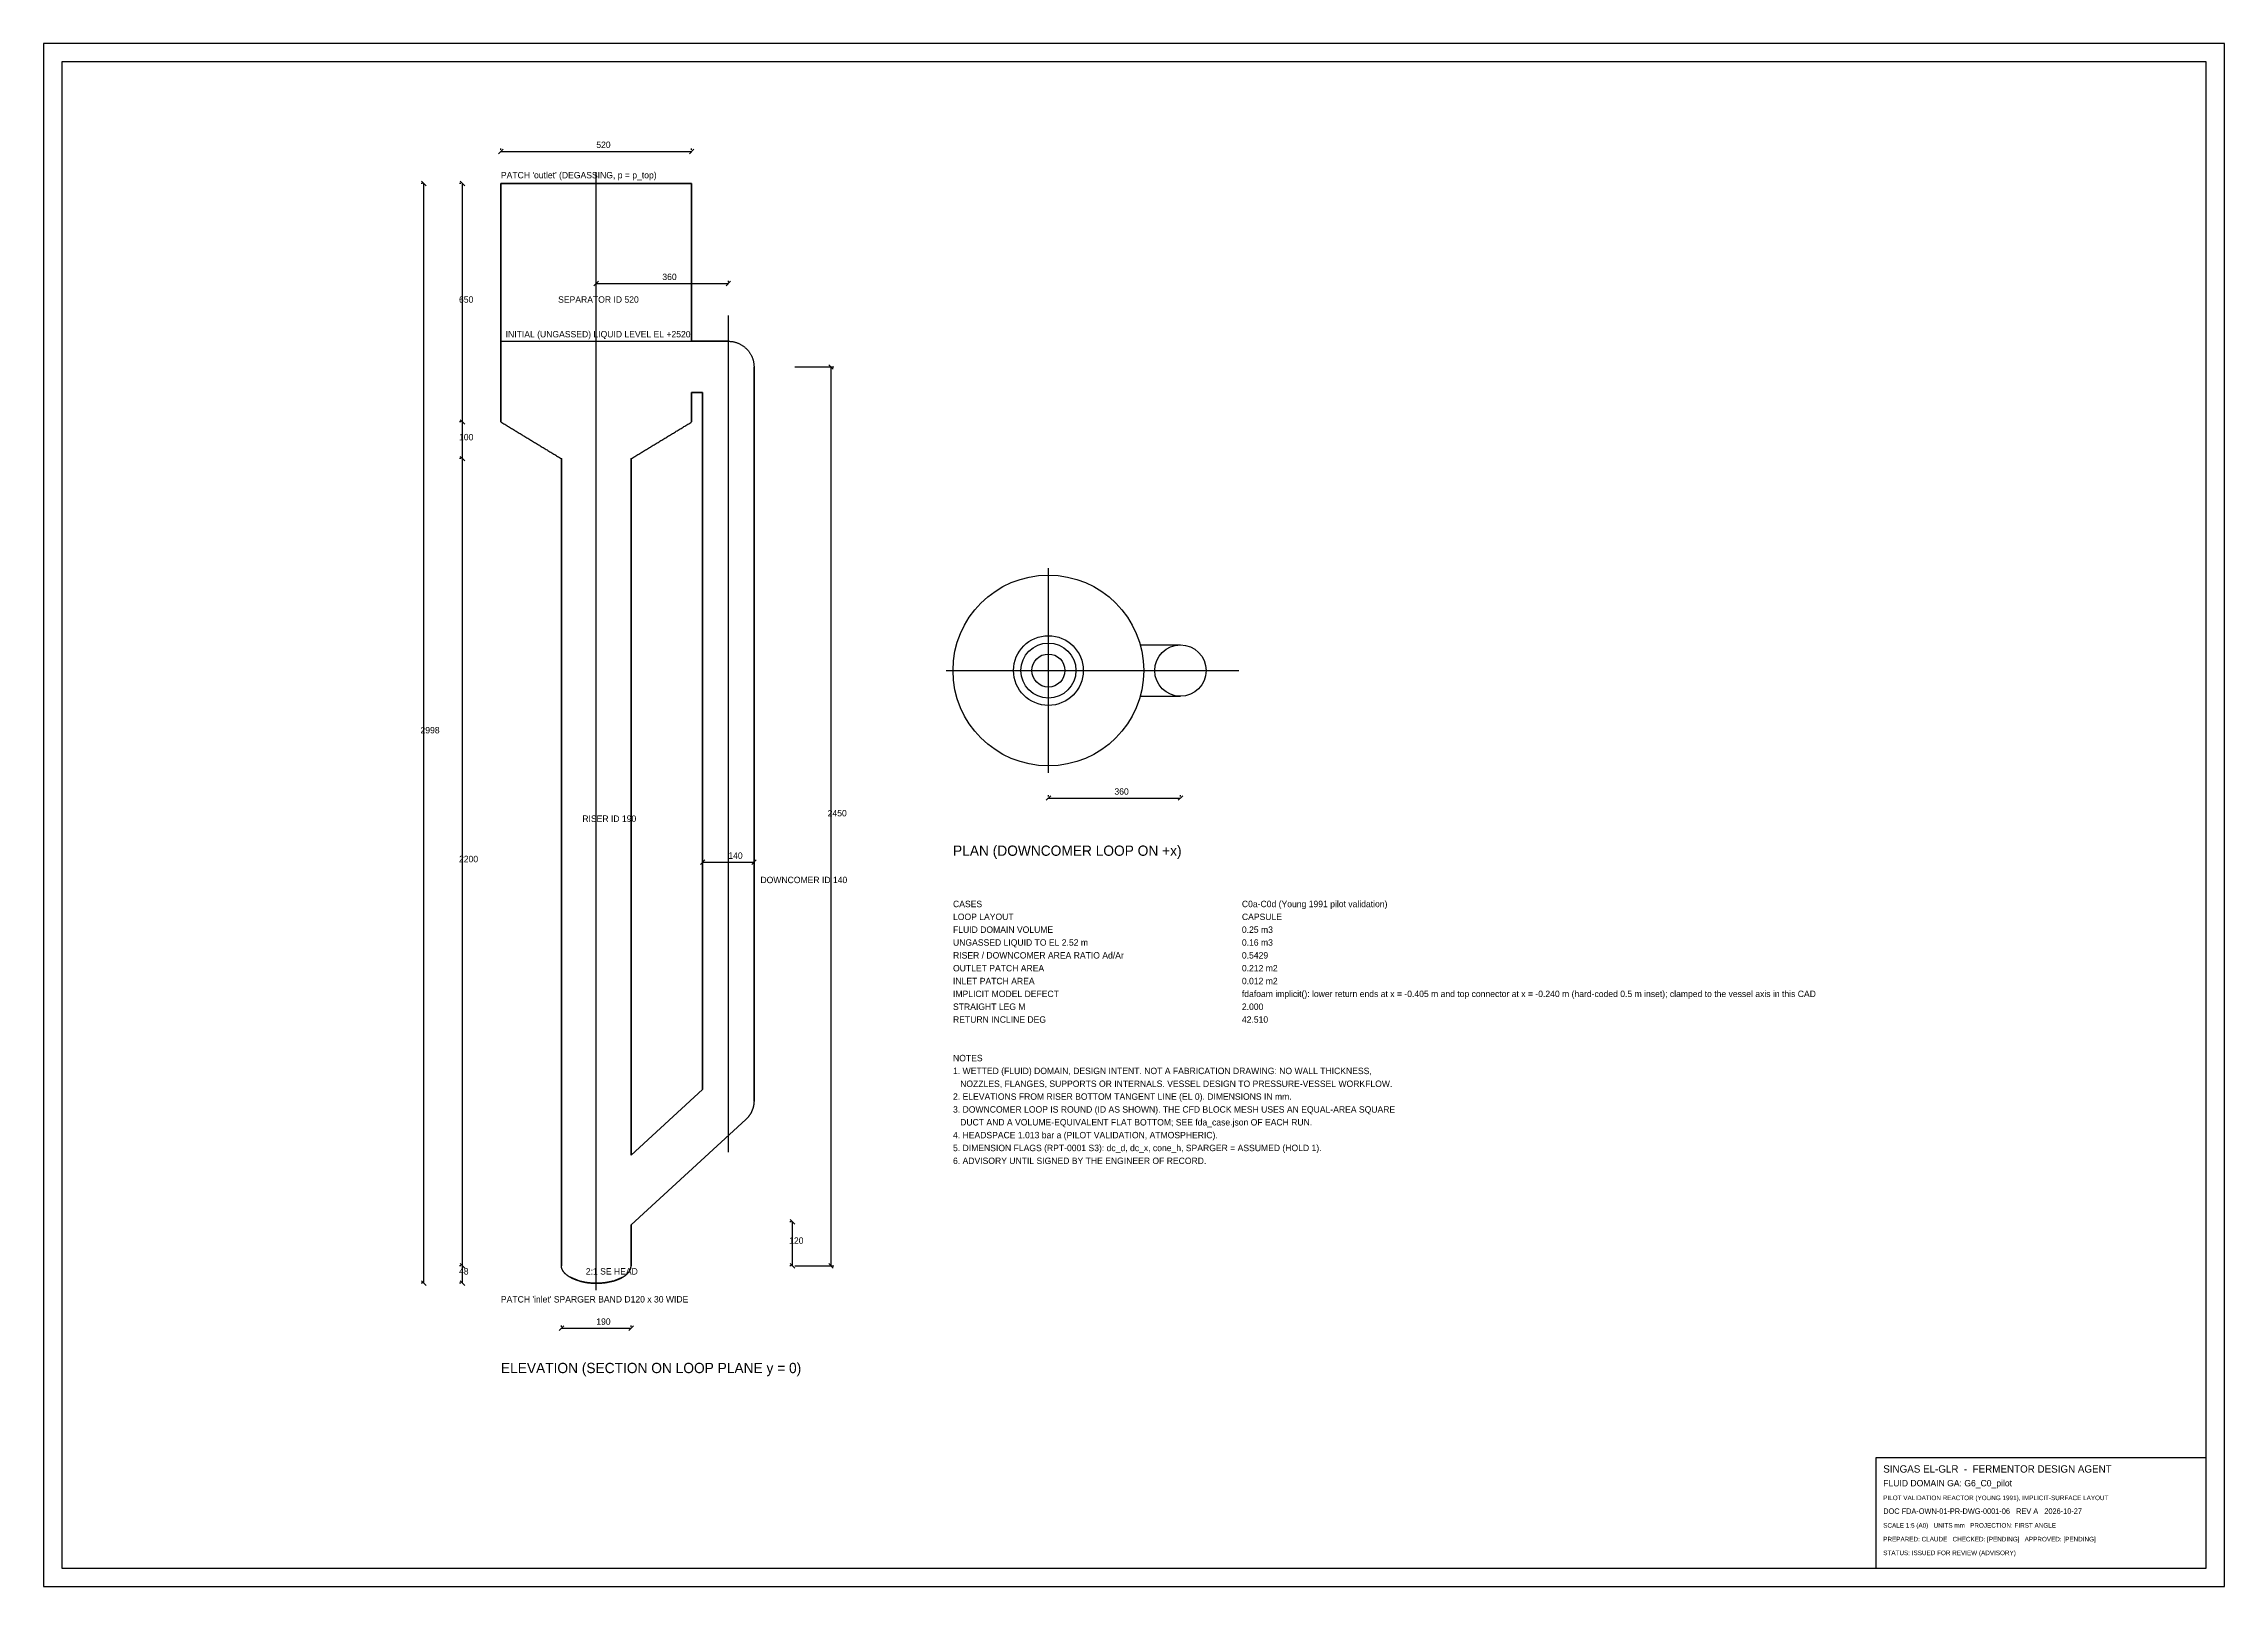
# Model space of a CAD drawing. Header units: millimetres. Extents: x -1507 to 4438, y -874 to 3331.
import ezdxf

# ---------------------------------------------------------------- set-up
doc = ezdxf.new("R2010")
doc.units = ezdxf.units.MM
doc.header["$MEASUREMENT"] = 0
for name, color, linetype in [('BORDER', 7, 'CONTINUOUS'), ('CENTRE', 1, 'CONTINUOUS'), ('DIM', 3, 'CONTINUOUS'), ('HATCH_LIQ', 5, 'CONTINUOUS'), ('HIDDEN', 8, 'CONTINUOUS'), ('OUTLINE', 7, 'CONTINUOUS'), ('PATCH_INLET', 6, 'CONTINUOUS'), ('PATCH_OUTLET', 4, 'CONTINUOUS'), ('TEXT', 7, 'CONTINUOUS')]:
    doc.layers.add(name, color=color, linetype=linetype)

msp = doc.modelspace()

# ---------------------------------------------------------------- linework, layer by layer
at = {"layer": 'BORDER'}
for points in [[(-1506.6, -873.7), (4438.4, -873.7), (4438.4, 3331.3), (-1506.6, 3331.3), (-1506.6, -873.7)], [(-1456.6, -823.7), (4388.4, -823.7), (4388.4, 3281.3), (-1456.6, 3281.3), (-1456.6, -823.7)], [(3488.4, -823.7), (4388.4, -823.7), (4388.4, -523.7), (3488.4, -523.7), (3488.4, -823.7)]]:
    msp.add_lwpolyline(points, dxfattribs=at)
at = {"layer": 'CENTRE'}
for p, q in [((0, -66.5), (0, 2980.4)), ((360, 310), (360, 2590)), ((1232.5, 1343.5), (1232.5, 1901.5)), ((953.5, 1622.5), (1751.5, 1622.5))]:
    msp.add_line(p, q, dxfattribs=at)
at = {"layer": 'DIM'}
for p, q in [((-260, 3041.5), (-260, 3045)), ((-260, 3037.5), (260, 3037.5)), ((260, 3041.5), (260, 3045)), ((-474, 2950), (-477.5, 2950)), ((-470, -47.5), (-470, 2950)), ((-369, 2950), (-372.5, 2950)), ((-365, 2300), (-365, 2950)), ((0, 2681.5), (0, 2685)), ((0, 2677.5), (360, 2677.5)), ((360, 2681.5), (360, 2685)), ((541, 2450), (647.5, 2450)), ((640, 0), (640, 2450)), ((-369, 2300), (-372.5, 2300)), ((-369, 2300), (-372.5, 2300)), ((-365, 2200), (-365, 2300)), ((-369, 2200), (-372.5, 2200)), ((-369, 2200), (-372.5, 2200)), ((-365, 0), (-365, 2200)), ((1232.5, 1279), (1232.5, 1282.5)), ((1232.5, 1275), (1592.5, 1275)), ((1592.5, 1279), (1592.5, 1282.5)), ((290, 1104), (290, 1107.5)), ((290, 1100), (430, 1100)), ((430, 1104), (430, 1107.5)), ((531, 120), (527.5, 120)), ((535, 0), (535, 120)), ((-369, 0), (-372.5, 0)), ((-369, 0), (-372.5, 0)), ((-365, -47.5), (-365, 0)), ((531, 0), (527.5, 0)), ((541, 0), (647.5, 0)), ((-474, -47.5), (-477.5, -47.5)), ((-369, -47.5), (-372.5, -47.5)), ((-95, -166), (-95, -162.5)), ((-95, -170), (95, -170)), ((95, -166), (95, -162.5))]:
    msp.add_line(p, q, dxfattribs=at)
for points in [[(-253.8, 3043.8), (-266.2, 3031.2)], [(253.8, 3031.2), (266.2, 3043.8)], [(-463.8, 2943.8), (-476.2, 2956.2)], [(-358.8, 2943.8), (-371.2, 2956.2)], [(6.2, 2683.8), (-6.3, 2671.2)], [(353.8, 2671.2), (366.2, 2683.8)], [(646.2, 2443.8), (633.8, 2456.2)], [(-358.8, 2293.8), (-371.2, 2306.2)], [(-371.2, 2306.2), (-358.8, 2293.8)], [(-358.8, 2193.8), (-371.2, 2206.2)], [(-371.2, 2206.2), (-358.8, 2193.8)], [(1238.8, 1281.2), (1226.2, 1268.8)], [(1586.2, 1268.8), (1598.8, 1281.2)], [(296.2, 1106.2), (283.8, 1093.8)], [(423.8, 1093.8), (436.2, 1106.2)], [(541.2, 113.8), (528.8, 126.2)], [(-371.2, 6.2), (-358.8, -6.3)], [(-358.8, -6.3), (-371.2, 6.2)], [(528.8, 6.2), (541.2, -6.3)], [(633.8, 6.2), (646.2, -6.3)], [(-476.2, -41.2), (-463.8, -53.8)], [(-371.2, -41.2), (-358.8, -53.8)], [(-88.8, -163.8), (-101.2, -176.2)], [(88.8, -176.2), (101.2, -163.8)]]:
    msp.add_lwpolyline(points, dxfattribs=at)
at = {"layer": 'HATCH_LIQ'}
msp.add_line((-260, 2520), (260, 2520), dxfattribs=at)
at = {"layer": 'HIDDEN'}
msp.add_circle((1232.5, 1622.5), 95, dxfattribs=at)
at = {"layer": 'OUTLINE'}
for p, q in [((1482.9, 1692.5), (1592.5, 1692.5)), ((1482.9, 1552.5), (1592.5, 1552.5))]:
    msp.add_line(p, q, dxfattribs=at)
for points in [[(-260, 2950), (260, 2950)], [(-260, 2300), (-260, 2950)], [(260, 2950), (-260, 2950)], [(-260, 2950), (-260, 2300)], [(260, 2950), (260, 2520)], [(260, 2520), (260, 2950)], [(260, 2520), (360, 2520)], [(360, 2520), (260, 2520)], [(360, 2520), (361.7, 2520), (363.5, 2519.9), (365.2, 2519.8), (367, 2519.7), (368.7, 2519.5), (370.4, 2519.2), (372.2, 2518.9), (373.9, 2518.6), (375.6, 2518.2), (377.3, 2517.8), (379, 2517.4), (380.6, 2516.9), (382.3, 2516.4), (383.9, 2515.8), (385.6, 2515.2), (387.2, 2514.5), (388.8, 2513.8), (390.4, 2513.1), (391.9, 2512.3), (393.5, 2511.5), (395, 2510.6), (396.5, 2509.7), (398, 2508.8), (399.4, 2507.8), (400.9, 2506.8), (402.3, 2505.8), (403.6, 2504.7), (405, 2503.6), (406.3, 2502.5), (407.6, 2501.3), (408.9, 2500.1), (410.1, 2498.9), (411.3, 2497.6), (412.5, 2496.3), (413.6, 2495), (414.7, 2493.6), (415.8, 2492.3), (416.8, 2490.9), (417.8, 2489.4), (418.8, 2488), (419.7, 2486.5), (420.6, 2485), (421.5, 2483.5), (422.3, 2481.9), (423.1, 2480.4), (423.8, 2478.8), (424.5, 2477.2), (425.2, 2475.6), (425.8, 2473.9), (426.4, 2472.3), (426.9, 2470.6), (427.4, 2469), (427.8, 2467.3), (428.2, 2465.6), (428.6, 2463.9), (428.9, 2462.2), (429.2, 2460.4), (429.5, 2458.7), (429.7, 2457), (429.8, 2455.2), (429.9, 2453.5), (430, 2451.7), (430, 2450)], [(360, 2520), (361.7, 2520), (363.5, 2519.9), (365.2, 2519.8), (367, 2519.7), (368.7, 2519.5), (370.4, 2519.2), (372.2, 2518.9), (373.9, 2518.6), (375.6, 2518.2), (377.3, 2517.8), (379, 2517.4), (380.6, 2516.9), (382.3, 2516.4), (383.9, 2515.8), (385.6, 2515.2), (387.2, 2514.5), (388.8, 2513.8), (390.4, 2513.1), (391.9, 2512.3), (393.5, 2511.5), (395, 2510.6), (396.5, 2509.7), (398, 2508.8), (399.4, 2507.8), (400.9, 2506.8), (402.3, 2505.8), (403.6, 2504.7), (405, 2503.6), (406.3, 2502.5), (407.6, 2501.3), (408.9, 2500.1), (410.1, 2498.9), (411.3, 2497.6), (412.5, 2496.3), (413.6, 2495), (414.7, 2493.6), (415.8, 2492.3), (416.8, 2490.9), (417.8, 2489.4), (418.8, 2488), (419.7, 2486.5), (420.6, 2485), (421.5, 2483.5), (422.3, 2481.9), (423.1, 2480.4), (423.8, 2478.8), (424.5, 2477.2), (425.2, 2475.6), (425.8, 2473.9), (426.4, 2472.3), (426.9, 2470.6), (427.4, 2469), (427.8, 2467.3), (428.2, 2465.6), (428.6, 2463.9), (428.9, 2462.2), (429.2, 2460.4), (429.5, 2458.7), (429.7, 2457), (429.8, 2455.2), (429.9, 2453.5), (430, 2451.7), (430, 2450)], [(430, 2450), (430, 450)], [(430, 450), (430, 2450)], [(260, 2380), (260, 2300)], [(290, 2380), (260, 2380)], [(260, 2300), (260, 2380)], [(260, 2380), (290, 2380)], [(290, 480.8), (290, 2380)], [(290, 2380), (290, 480.8)], [(-260, 2300), (-257.4, 2298.4), (-254.8, 2296.8), (-252.1, 2295.2), (-249.5, 2293.7), (-246.9, 2292.1), (-244.3, 2290.5), (-241.7, 2288.9), (-239, 2287.3), (-236.4, 2285.7), (-233.8, 2284.1), (-231.2, 2282.5), (-228.6, 2281), (-226, 2279.4), (-223.3, 2277.8), (-220.7, 2276.2), (-218.1, 2274.6), (-215.5, 2273), (-212.9, 2271.4), (-210.2, 2269.8), (-207.6, 2268.3), (-205, 2266.7), (-202.4, 2265.1), (-199.8, 2263.5), (-197.1, 2261.9), (-194.5, 2260.3), (-191.9, 2258.7), (-189.3, 2257.1), (-186.7, 2255.6), (-184, 2254), (-181.4, 2252.4), (-178.8, 2250.8), (-176.2, 2249.2), (-173.6, 2247.6), (-171, 2246), (-168.3, 2244.4), (-165.7, 2242.9), (-163.1, 2241.3), (-160.5, 2239.7), (-157.9, 2238.1), (-155.2, 2236.5), (-152.6, 2234.9), (-150, 2233.3), (-147.4, 2231.7), (-144.8, 2230.2), (-142.1, 2228.6), (-139.5, 2227), (-136.9, 2225.4), (-134.3, 2223.8), (-131.7, 2222.2), (-129, 2220.6), (-126.4, 2219), (-123.8, 2217.5), (-121.2, 2215.9), (-118.6, 2214.3), (-116, 2212.7), (-113.3, 2211.1), (-110.7, 2209.5), (-108.1, 2207.9), (-105.5, 2206.3), (-102.9, 2204.8), (-100.2, 2203.2), (-97.6, 2201.6), (-95, 2200)], [(-260, 2300), (-257.4, 2298.4), (-254.8, 2296.8), (-252.1, 2295.2), (-249.5, 2293.7), (-246.9, 2292.1), (-244.3, 2290.5), (-241.7, 2288.9), (-239, 2287.3), (-236.4, 2285.7), (-233.8, 2284.1), (-231.2, 2282.5), (-228.6, 2281), (-226, 2279.4), (-223.3, 2277.8), (-220.7, 2276.2), (-218.1, 2274.6), (-215.5, 2273), (-212.9, 2271.4), (-210.2, 2269.8), (-207.6, 2268.3), (-205, 2266.7), (-202.4, 2265.1), (-199.8, 2263.5), (-197.1, 2261.9), (-194.5, 2260.3), (-191.9, 2258.7), (-189.3, 2257.1), (-186.7, 2255.6), (-184, 2254), (-181.4, 2252.4), (-178.8, 2250.8), (-176.2, 2249.2), (-173.6, 2247.6), (-171, 2246), (-168.3, 2244.4), (-165.7, 2242.9), (-163.1, 2241.3), (-160.5, 2239.7), (-157.9, 2238.1), (-155.2, 2236.5), (-152.6, 2234.9), (-150, 2233.3), (-147.4, 2231.7), (-144.8, 2230.2), (-142.1, 2228.6), (-139.5, 2227), (-136.9, 2225.4), (-134.3, 2223.8), (-131.7, 2222.2), (-129, 2220.6), (-126.4, 2219), (-123.8, 2217.5), (-121.2, 2215.9), (-118.6, 2214.3), (-116, 2212.7), (-113.3, 2211.1), (-110.7, 2209.5), (-108.1, 2207.9), (-105.5, 2206.3), (-102.9, 2204.8), (-100.2, 2203.2), (-97.6, 2201.6), (-95, 2200)], [(95, 2200), (97.6, 2201.6), (100.2, 2203.2), (102.9, 2204.8), (105.5, 2206.3), (108.1, 2207.9), (110.7, 2209.5), (113.3, 2211.1), (116, 2212.7), (118.6, 2214.3), (121.2, 2215.9), (123.8, 2217.5), (126.4, 2219), (129, 2220.6), (131.7, 2222.2), (134.3, 2223.8), (136.9, 2225.4), (139.5, 2227), (142.1, 2228.6), (144.8, 2230.2), (147.4, 2231.7), (150, 2233.3), (152.6, 2234.9), (155.2, 2236.5), (157.9, 2238.1), (160.5, 2239.7), (163.1, 2241.3), (165.7, 2242.9), (168.3, 2244.4), (171, 2246), (173.6, 2247.6), (176.2, 2249.2), (178.8, 2250.8), (181.4, 2252.4), (184, 2254), (186.7, 2255.6), (189.3, 2257.1), (191.9, 2258.7), (194.5, 2260.3), (197.1, 2261.9), (199.8, 2263.5), (202.4, 2265.1), (205, 2266.7), (207.6, 2268.3), (210.2, 2269.8), (212.9, 2271.4), (215.5, 2273), (218.1, 2274.6), (220.7, 2276.2), (223.3, 2277.8), (226, 2279.4), (228.6, 2281), (231.2, 2282.5), (233.8, 2284.1), (236.4, 2285.7), (239, 2287.3), (241.7, 2288.9), (244.3, 2290.5), (246.9, 2292.1), (249.5, 2293.7), (252.1, 2295.2), (254.8, 2296.8), (257.4, 2298.4), (260, 2300)], [(95, 2200), (97.6, 2201.6), (100.2, 2203.2), (102.9, 2204.8), (105.5, 2206.3), (108.1, 2207.9), (110.7, 2209.5), (113.3, 2211.1), (116, 2212.7), (118.6, 2214.3), (121.2, 2215.9), (123.8, 2217.5), (126.4, 2219), (129, 2220.6), (131.7, 2222.2), (134.3, 2223.8), (136.9, 2225.4), (139.5, 2227), (142.1, 2228.6), (144.8, 2230.2), (147.4, 2231.7), (150, 2233.3), (152.6, 2234.9), (155.2, 2236.5), (157.9, 2238.1), (160.5, 2239.7), (163.1, 2241.3), (165.7, 2242.9), (168.3, 2244.4), (171, 2246), (173.6, 2247.6), (176.2, 2249.2), (178.8, 2250.8), (181.4, 2252.4), (184, 2254), (186.7, 2255.6), (189.3, 2257.1), (191.9, 2258.7), (194.5, 2260.3), (197.1, 2261.9), (199.8, 2263.5), (202.4, 2265.1), (205, 2266.7), (207.6, 2268.3), (210.2, 2269.8), (212.9, 2271.4), (215.5, 2273), (218.1, 2274.6), (220.7, 2276.2), (223.3, 2277.8), (226, 2279.4), (228.6, 2281), (231.2, 2282.5), (233.8, 2284.1), (236.4, 2285.7), (239, 2287.3), (241.7, 2288.9), (244.3, 2290.5), (246.9, 2292.1), (249.5, 2293.7), (252.1, 2295.2), (254.8, 2296.8), (257.4, 2298.4), (260, 2300)], [(-95, 0), (-95, 2200)], [(-95, 2200), (-95, 0)], [(95, 2200), (95, 302)], [(95, 302), (95, 2200)], [(95, 302), (290, 480.8)], [(290, 480.8), (95, 302)], [(430, 450), (430, 449.1), (430, 448.2), (429.9, 447.2), (429.9, 446.3), (429.8, 445.4), (429.8, 444.5), (429.7, 443.6), (429.6, 442.6), (429.5, 441.7), (429.4, 440.8), (429.3, 439.9), (429.1, 439), (429, 438.1), (428.8, 437.2), (428.6, 436.3), (428.5, 435.4), (428.3, 434.5), (428, 433.6), (427.8, 432.7), (427.6, 431.8), (427.3, 430.9), (427.1, 430), (426.8, 429.1), (426.5, 428.3), (426.2, 427.4), (425.9, 426.5), (425.6, 425.7), (425.3, 424.8), (425, 423.9), (424.6, 423.1), (424.3, 422.2), (423.9, 421.4), (423.5, 420.6), (423.1, 419.7), (422.7, 418.9), (422.3, 418.1), (421.9, 417.3), (421.4, 416.4), (421, 415.6), (420.5, 414.8), (420.1, 414), (419.6, 413.3), (419.1, 412.5), (418.6, 411.7), (418.1, 410.9), (417.6, 410.2), (417, 409.4), (416.5, 408.7), (415.9, 407.9), (415.4, 407.2), (414.8, 406.5), (414.2, 405.8), (413.7, 405.1), (413.1, 404.3), (412.5, 403.7), (411.8, 403), (411.2, 402.3), (410.6, 401.6), (409.9, 401), (409.3, 400.3), (408.6, 399.7), (408, 399), (407.3, 398.4)], [(430, 450), (430, 449.1), (430, 448.2), (429.9, 447.2), (429.9, 446.3), (429.8, 445.4), (429.8, 444.5), (429.7, 443.6), (429.6, 442.6), (429.5, 441.7), (429.4, 440.8), (429.3, 439.9), (429.1, 439), (429, 438.1), (428.8, 437.2), (428.6, 436.3), (428.5, 435.4), (428.3, 434.5), (428, 433.6), (427.8, 432.7), (427.6, 431.8), (427.3, 430.9), (427.1, 430), (426.8, 429.1), (426.5, 428.3), (426.2, 427.4), (425.9, 426.5), (425.6, 425.7), (425.3, 424.8), (425, 423.9), (424.6, 423.1), (424.3, 422.2), (423.9, 421.4), (423.5, 420.6), (423.1, 419.7), (422.7, 418.9), (422.3, 418.1), (421.9, 417.3), (421.4, 416.4), (421, 415.6), (420.5, 414.8), (420.1, 414), (419.6, 413.3), (419.1, 412.5), (418.6, 411.7), (418.1, 410.9), (417.6, 410.2), (417, 409.4), (416.5, 408.7), (415.9, 407.9), (415.4, 407.2), (414.8, 406.5), (414.2, 405.8), (413.7, 405.1), (413.1, 404.3), (412.5, 403.7), (411.8, 403), (411.2, 402.3), (410.6, 401.6), (409.9, 401), (409.3, 400.3), (408.6, 399.7), (408, 399), (407.3, 398.4)], [(407.3, 398.4), (95, 112.1)], [(95, 112.1), (407.3, 398.4)], [(95, 112.1), (95, 0)], [(95, 0), (95, 112.1)], [(-75, -29.2), (-75.5, -28.8), (-76, -28.5), (-76.5, -28.2), (-76.9, -27.9), (-77.4, -27.5), (-77.9, -27.2), (-78.4, -26.8), (-78.8, -26.5), (-79.3, -26.1), (-79.8, -25.8), (-80.2, -25.4), (-80.7, -25.1), (-81.2, -24.7), (-81.6, -24.3), (-82.1, -23.9), (-82.5, -23.6), (-82.9, -23.2), (-83.4, -22.8), (-83.8, -22.4), (-84.2, -22), (-84.6, -21.6), (-85.1, -21.2), (-85.5, -20.7), (-85.9, -20.3), (-86.3, -19.9), (-86.7, -19.5), (-87.1, -19), (-87.4, -18.6), (-87.8, -18.1), (-88.2, -17.7), (-88.5, -17.2), (-88.9, -16.7), (-89.2, -16.3), (-89.6, -15.8), (-89.9, -15.3), (-90.2, -14.8), (-90.6, -14.3), (-90.9, -13.8), (-91.2, -13.3), (-91.5, -12.8), (-91.7, -12.3), (-92, -11.8), (-92.3, -11.3), (-92.5, -10.8), (-92.8, -10.2), (-93, -9.7), (-93.2, -9.1), (-93.4, -8.6), (-93.6, -8), (-93.8, -7.5), (-94, -6.9), (-94.1, -6.4), (-94.3, -5.8), (-94.4, -5.2), (-94.5, -4.7), (-94.6, -4.1), (-94.7, -3.5), (-94.8, -2.9), (-94.9, -2.3), (-94.9, -1.8), (-95, -1.2), (-95, -0.6), (-95, 0)], [(-75, -29.2), (-75.5, -28.8), (-76, -28.5), (-76.5, -28.2), (-76.9, -27.9), (-77.4, -27.5), (-77.9, -27.2), (-78.4, -26.8), (-78.8, -26.5), (-79.3, -26.1), (-79.8, -25.8), (-80.2, -25.4), (-80.7, -25.1), (-81.2, -24.7), (-81.6, -24.3), (-82.1, -23.9), (-82.5, -23.6), (-82.9, -23.2), (-83.4, -22.8), (-83.8, -22.4), (-84.2, -22), (-84.6, -21.6), (-85.1, -21.2), (-85.5, -20.7), (-85.9, -20.3), (-86.3, -19.9), (-86.7, -19.5), (-87.1, -19), (-87.4, -18.6), (-87.8, -18.1), (-88.2, -17.7), (-88.5, -17.2), (-88.9, -16.7), (-89.2, -16.3), (-89.6, -15.8), (-89.9, -15.3), (-90.2, -14.8), (-90.6, -14.3), (-90.9, -13.8), (-91.2, -13.3), (-91.5, -12.8), (-91.7, -12.3), (-92, -11.8), (-92.3, -11.3), (-92.5, -10.8), (-92.8, -10.2), (-93, -9.7), (-93.2, -9.1), (-93.4, -8.6), (-93.6, -8), (-93.8, -7.5), (-94, -6.9), (-94.1, -6.4), (-94.3, -5.8), (-94.4, -5.2), (-94.5, -4.7), (-94.6, -4.1), (-94.7, -3.5), (-94.8, -2.9), (-94.9, -2.3), (-94.9, -1.8), (-95, -1.2), (-95, -0.6), (-95, 0)], [(75, -29.2), (75.5, -28.8), (76, -28.5), (76.5, -28.2), (76.9, -27.9), (77.4, -27.5), (77.9, -27.2), (78.4, -26.8), (78.8, -26.5), (79.3, -26.1), (79.8, -25.8), (80.2, -25.4), (80.7, -25.1), (81.2, -24.7), (81.6, -24.3), (82.1, -23.9), (82.5, -23.6), (82.9, -23.2), (83.4, -22.8), (83.8, -22.4), (84.2, -22), (84.6, -21.6), (85.1, -21.2), (85.5, -20.7), (85.9, -20.3), (86.3, -19.9), (86.7, -19.5), (87.1, -19), (87.4, -18.6), (87.8, -18.1), (88.2, -17.7), (88.5, -17.2), (88.9, -16.7), (89.2, -16.3), (89.6, -15.8), (89.9, -15.3), (90.2, -14.8), (90.6, -14.3), (90.9, -13.8), (91.2, -13.3), (91.5, -12.8), (91.7, -12.3), (92, -11.8), (92.3, -11.3), (92.5, -10.8), (92.8, -10.2), (93, -9.7), (93.2, -9.1), (93.4, -8.6), (93.6, -8), (93.8, -7.5), (94, -6.9), (94.1, -6.4), (94.3, -5.8), (94.4, -5.2), (94.5, -4.7), (94.6, -4.1), (94.7, -3.5), (94.8, -2.9), (94.9, -2.3), (94.9, -1.8), (95, -1.2), (95, -0.6), (95, 0)], [(75, -29.2), (75.5, -28.8), (76, -28.5), (76.5, -28.2), (76.9, -27.9), (77.4, -27.5), (77.9, -27.2), (78.4, -26.8), (78.8, -26.5), (79.3, -26.1), (79.8, -25.8), (80.2, -25.4), (80.7, -25.1), (81.2, -24.7), (81.6, -24.3), (82.1, -23.9), (82.5, -23.6), (82.9, -23.2), (83.4, -22.8), (83.8, -22.4), (84.2, -22), (84.6, -21.6), (85.1, -21.2), (85.5, -20.7), (85.9, -20.3), (86.3, -19.9), (86.7, -19.5), (87.1, -19), (87.4, -18.6), (87.8, -18.1), (88.2, -17.7), (88.5, -17.2), (88.9, -16.7), (89.2, -16.3), (89.6, -15.8), (89.9, -15.3), (90.2, -14.8), (90.6, -14.3), (90.9, -13.8), (91.2, -13.3), (91.5, -12.8), (91.7, -12.3), (92, -11.8), (92.3, -11.3), (92.5, -10.8), (92.8, -10.2), (93, -9.7), (93.2, -9.1), (93.4, -8.6), (93.6, -8), (93.8, -7.5), (94, -6.9), (94.1, -6.4), (94.3, -5.8), (94.4, -5.2), (94.5, -4.7), (94.6, -4.1), (94.7, -3.5), (94.8, -2.9), (94.9, -2.3), (94.9, -1.8), (95, -1.2), (95, -0.6), (95, 0)], [(-45, -41.8), (-45.5, -41.7), (-46, -41.6), (-46.5, -41.4), (-47, -41.3), (-47.5, -41.1), (-48, -41), (-48.5, -40.8), (-49, -40.7), (-49.5, -40.5), (-50, -40.4), (-50.5, -40.2), (-51, -40.1), (-51.5, -39.9), (-52, -39.8), (-52.5, -39.6), (-52.9, -39.4), (-53.4, -39.3), (-53.9, -39.1), (-54.4, -38.9), (-54.9, -38.8), (-55.4, -38.6), (-55.9, -38.4), (-56.4, -38.2), (-56.9, -38.1), (-57.3, -37.9), (-57.8, -37.7), (-58.3, -37.5), (-58.8, -37.3), (-59.3, -37.1), (-59.8, -36.9), (-60.2, -36.7), (-60.7, -36.5), (-61.2, -36.3), (-61.7, -36.1), (-62.2, -35.9), (-62.6, -35.7), (-63.1, -35.5), (-63.6, -35.3), (-64.1, -35.1), (-64.5, -34.9), (-65, -34.6), (-65.5, -34.4), (-65.9, -34.2), (-66.4, -34), (-66.9, -33.7), (-67.3, -33.5), (-67.8, -33.3), (-68.3, -33), (-68.7, -32.8), (-69.2, -32.6), (-69.6, -32.3), (-70.1, -32.1), (-70.5, -31.8), (-71, -31.6), (-71.4, -31.3), (-71.9, -31), (-72.3, -30.8), (-72.8, -30.5), (-73.2, -30.3), (-73.7, -30), (-74.1, -29.7), (-74.6, -29.4), (-75, -29.2)], [(-45, -41.8), (-45.5, -41.7), (-46, -41.6), (-46.5, -41.4), (-47, -41.3), (-47.5, -41.1), (-48, -41), (-48.5, -40.8), (-49, -40.7), (-49.5, -40.5), (-50, -40.4), (-50.5, -40.2), (-51, -40.1), (-51.5, -39.9), (-52, -39.8), (-52.5, -39.6), (-52.9, -39.4), (-53.4, -39.3), (-53.9, -39.1), (-54.4, -38.9), (-54.9, -38.8), (-55.4, -38.6), (-55.9, -38.4), (-56.4, -38.2), (-56.9, -38.1), (-57.3, -37.9), (-57.8, -37.7), (-58.3, -37.5), (-58.8, -37.3), (-59.3, -37.1), (-59.8, -36.9), (-60.2, -36.7), (-60.7, -36.5), (-61.2, -36.3), (-61.7, -36.1), (-62.2, -35.9), (-62.6, -35.7), (-63.1, -35.5), (-63.6, -35.3), (-64.1, -35.1), (-64.5, -34.9), (-65, -34.6), (-65.5, -34.4), (-65.9, -34.2), (-66.4, -34), (-66.9, -33.7), (-67.3, -33.5), (-67.8, -33.3), (-68.3, -33), (-68.7, -32.8), (-69.2, -32.6), (-69.6, -32.3), (-70.1, -32.1), (-70.5, -31.8), (-71, -31.6), (-71.4, -31.3), (-71.9, -31), (-72.3, -30.8), (-72.8, -30.5), (-73.2, -30.3), (-73.7, -30), (-74.1, -29.7), (-74.6, -29.4), (-75, -29.2)], [(-45, -41.8), (-43.6, -42.2), (-42.2, -42.6), (-40.8, -42.9), (-39.4, -43.2), (-38, -43.5), (-36.6, -43.8), (-35.2, -44.1), (-33.7, -44.4), (-32.3, -44.7), (-30.9, -44.9), (-29.5, -45.2), (-28, -45.4), (-26.6, -45.6), (-25.2, -45.8), (-23.8, -46), (-22.3, -46.2), (-20.9, -46.3), (-19.5, -46.5), (-18, -46.6), (-16.6, -46.8), (-15.1, -46.9), (-13.7, -47), (-12.3, -47.1), (-10.8, -47.2), (-9.4, -47.3), (-7.9, -47.3), (-6.5, -47.4), (-5.1, -47.4), (-3.6, -47.5), (-2.2, -47.5), (-0.7, -47.5), (0.7, -47.5), (2.2, -47.5), (3.6, -47.5), (5.1, -47.4), (6.5, -47.4), (7.9, -47.3), (9.4, -47.3), (10.8, -47.2), (12.3, -47.1), (13.7, -47), (15.1, -46.9), (16.6, -46.8), (18, -46.6), (19.5, -46.5), (20.9, -46.3), (22.3, -46.2), (23.8, -46), (25.2, -45.8), (26.6, -45.6), (28, -45.4), (29.5, -45.2), (30.9, -44.9), (32.3, -44.7), (33.7, -44.4), (35.2, -44.1), (36.6, -43.8), (38, -43.5), (39.4, -43.2), (40.8, -42.9), (42.2, -42.6), (43.6, -42.2), (45, -41.8)], [(45, -41.8), (43.6, -42.2), (42.2, -42.6), (40.8, -42.9), (39.4, -43.2), (38, -43.5), (36.6, -43.8), (35.2, -44.1), (33.7, -44.4), (32.3, -44.7), (30.9, -44.9), (29.5, -45.2), (28, -45.4), (26.6, -45.6), (25.2, -45.8), (23.8, -46), (22.3, -46.2), (20.9, -46.3), (19.5, -46.5), (18, -46.6), (16.6, -46.8), (15.1, -46.9), (13.7, -47), (12.3, -47.1), (10.8, -47.2), (9.4, -47.3), (7.9, -47.3), (6.5, -47.4), (5.1, -47.4), (3.6, -47.5), (2.2, -47.5), (0.7, -47.5), (-0.7, -47.5), (-2.2, -47.5), (-3.6, -47.5), (-5.1, -47.4), (-6.5, -47.4), (-7.9, -47.3), (-9.4, -47.3), (-10.8, -47.2), (-12.3, -47.1), (-13.7, -47), (-15.1, -46.9), (-16.6, -46.8), (-18, -46.6), (-19.5, -46.5), (-20.9, -46.3), (-22.3, -46.2), (-23.8, -46), (-25.2, -45.8), (-26.6, -45.6), (-28, -45.4), (-29.5, -45.2), (-30.9, -44.9), (-32.3, -44.7), (-33.7, -44.4), (-35.2, -44.1), (-36.6, -43.8), (-38, -43.5), (-39.4, -43.2), (-40.8, -42.9), (-42.2, -42.6), (-43.6, -42.2), (-45, -41.8)], [(45, -41.8), (45.5, -41.7), (46, -41.6), (46.5, -41.4), (47, -41.3), (47.5, -41.1), (48, -41), (48.5, -40.8), (49, -40.7), (49.5, -40.5), (50, -40.4), (50.5, -40.2), (51, -40.1), (51.5, -39.9), (52, -39.8), (52.5, -39.6), (52.9, -39.4), (53.4, -39.3), (53.9, -39.1), (54.4, -38.9), (54.9, -38.8), (55.4, -38.6), (55.9, -38.4), (56.4, -38.2), (56.9, -38.1), (57.3, -37.9), (57.8, -37.7), (58.3, -37.5), (58.8, -37.3), (59.3, -37.1), (59.8, -36.9), (60.2, -36.7), (60.7, -36.5), (61.2, -36.3), (61.7, -36.1), (62.2, -35.9), (62.6, -35.7), (63.1, -35.5), (63.6, -35.3), (64.1, -35.1), (64.5, -34.9), (65, -34.6), (65.5, -34.4), (65.9, -34.2), (66.4, -34), (66.9, -33.7), (67.3, -33.5), (67.8, -33.3), (68.3, -33), (68.7, -32.8), (69.2, -32.6), (69.6, -32.3), (70.1, -32.1), (70.5, -31.8), (71, -31.6), (71.4, -31.3), (71.9, -31), (72.3, -30.8), (72.8, -30.5), (73.2, -30.3), (73.7, -30), (74.1, -29.7), (74.6, -29.4), (75, -29.2)], [(45, -41.8), (45.5, -41.7), (46, -41.6), (46.5, -41.4), (47, -41.3), (47.5, -41.1), (48, -41), (48.5, -40.8), (49, -40.7), (49.5, -40.5), (50, -40.4), (50.5, -40.2), (51, -40.1), (51.5, -39.9), (52, -39.8), (52.5, -39.6), (52.9, -39.4), (53.4, -39.3), (53.9, -39.1), (54.4, -38.9), (54.9, -38.8), (55.4, -38.6), (55.9, -38.4), (56.4, -38.2), (56.9, -38.1), (57.3, -37.9), (57.8, -37.7), (58.3, -37.5), (58.8, -37.3), (59.3, -37.1), (59.8, -36.9), (60.2, -36.7), (60.7, -36.5), (61.2, -36.3), (61.7, -36.1), (62.2, -35.9), (62.6, -35.7), (63.1, -35.5), (63.6, -35.3), (64.1, -35.1), (64.5, -34.9), (65, -34.6), (65.5, -34.4), (65.9, -34.2), (66.4, -34), (66.9, -33.7), (67.3, -33.5), (67.8, -33.3), (68.3, -33), (68.7, -32.8), (69.2, -32.6), (69.6, -32.3), (70.1, -32.1), (70.5, -31.8), (71, -31.6), (71.4, -31.3), (71.9, -31), (72.3, -30.8), (72.8, -30.5), (73.2, -30.3), (73.7, -30), (74.1, -29.7), (74.6, -29.4), (75, -29.2)]]:
    msp.add_lwpolyline(points, dxfattribs=at)
for centre, radius in [((1232.5, 1622.5), 260), ((1592.5, 1622.5), 70)]:
    msp.add_circle(centre, radius, dxfattribs=at)
at = {"layer": 'PATCH_INLET'}
for p, q in [((-45, -41.8), (-75, -29.2)), ((45, -41.8), (75, -29.2))]:
    msp.add_line(p, q, dxfattribs=at)
for radius in [75, 45]:
    msp.add_circle((1232.5, 1622.5), radius, dxfattribs=at)
at = {"layer": 'PATCH_OUTLET'}
msp.add_line((-260, 2950), (260, 2950), dxfattribs=at)

# ---------------------------------------------------------------- texts
at = {"layer": 'BORDER'}
for s, height, p in [('SINGAS EL-GLR  -  FERMENTOR DESIGN AGENT', 20, (3508.4, -563.7)), ('FLUID DOMAIN GA: G6_C0_pilot', 17.5, (3508.4, -601.2)), ('PILOT VALIDATION REACTOR (YOUNG 1991), IMPLICIT-SURFACE LAYOUT', 12.5, (3508.4, -638.7)), ('SCALE 1:5 (A0)   UNITS mm   PROJECTION: FIRST ANGLE', 12.5, (3508.4, -713.7)), ('DOC FDA-OWN-01-PR-DWG-0001-06   REV A   2026-10-27', 15, (3508.4, -676.2)), ('PREPARED: CLAUDE   CHECKED: [PENDING]   APPROVED: [PENDING]', 12.5, (3508.4, -751.2)), ('STATUS: ISSUED FOR REVIEW (ADVISORY)', 12.5, (3508.4, -788.7))]:
    msp.add_text(s, height=height, dxfattribs=at).set_placement(p)
at = {"layer": 'DIM'}
for s, p in [('520', (0, 3046.8)), ('360', (180, 2686.8)), ('650', (-374.2, 2625)), ('100', (-374.2, 2250)), ('2998', (-479.2, 1451.2)), ('360', (1412.5, 1284.2)), ('2450', (630.8, 1225)), ('2200', (-374.2, 1100)), ('140', (360, 1109.2)), ('120', (525.8, 60)), ('48', (-374.2, -23.8)), ('190', (0, -160.8))]:
    msp.add_text(s, height=17.5, dxfattribs=at).set_placement(p)
at = {"layer": 'HATCH_LIQ'}
msp.add_text('INITIAL (UNGASSED) LIQUID LEVEL EL +2520', height=17.5, dxfattribs=at).set_placement((-247, 2530.5))
at = {"layer": 'PATCH_INLET'}
msp.add_text("PATCH 'inlet' SPARGER BAND D120 x 30 WIDE", height=17.5, dxfattribs=at).set_placement((-260, -100))
at = {"layer": 'PATCH_OUTLET'}
msp.add_text("PATCH 'outlet' (DEGASSING, p = p_top)", height=17.5, dxfattribs=at).set_placement((-260, 2964))
at = {"layer": 'TEXT'}
for s, height, p in [('SEPARATOR ID 520', 17.5, (-104, 2625)), ('RISER ID 190', 17.5, (-38, 1210)), ('PLAN (DOWNCOMER LOOP ON +x)', 28, (972.5, 1117.5)), ('DOWNCOMER ID 140', 17.5, (447.5, 1043)), ('CASES', 17.5, (972.5, 977.5)), ('LOOP LAYOUT', 17.5, (972.5, 942.5)), ('C0a-C0d (Young 1991 pilot validation)', 17.5, (1760, 977.5)), ('CAPSULE', 17.5, (1760, 942.5)), ('FLUID DOMAIN VOLUME', 17.5, (972.5, 907.5)), ('0.25 m3', 17.5, (1760, 907.5)), ('UNGASSED LIQUID TO EL 2.52 m', 17.5, (972.5, 872.5)), ('RISER / DOWNCOMER AREA RATIO Ad/Ar', 17.5, (972.5, 837.5)), ('0.16 m3', 17.5, (1760, 872.5)), ('0.5429', 17.5, (1760, 837.5)), ('OUTLET PATCH AREA', 17.5, (972.5, 802.5)), ('INLET PATCH AREA', 17.5, (972.5, 767.5)), ('0.212 m2', 17.5, (1760, 802.5)), ('0.012 m2', 17.5, (1760, 767.5)), ('STRAIGHT LEG M', 17.5, (972.5, 697.5)), ('IMPLICIT MODEL DEFECT', 17.5, (972.5, 732.5)), ('fdafoam implicit(): lower return ends at x = -0.405 m and top connector at x = -0.240 m (hard-coded 0.5 m inset); clamped to the vessel axis in this CAD', 17.5, (1760, 732.5)), ('2.000', 17.5, (1760, 697.5)), ('RETURN INCLINE DEG', 17.5, (972.5, 662.5)), ('42.510', 17.5, (1760, 662.5)), ('1. WETTED (FLUID) DOMAIN, DESIGN INTENT. NOT A FABRICATION DRAWING: NO WALL THICKNESS,', 17.5, (972.5, 522.5)), ('NOTES', 17.5, (972.5, 557.5)), ('   NOZZLES, FLANGES, SUPPORTS OR INTERNALS. VESSEL DESIGN TO PRESSURE-VESSEL WORKFLOW.', 17.5, (972.5, 487.5)), ('3. DOWNCOMER LOOP IS ROUND (ID AS SHOWN). THE CFD BLOCK MESH USES AN EQUAL-AREA SQUARE', 17.5, (972.5, 417.5)), ('2. ELEVATIONS FROM RISER BOTTOM TANGENT LINE (EL 0). DIMENSIONS IN mm.', 17.5, (972.5, 452.5)), ('4. HEADSPACE 1.013 bar a (PILOT VALIDATION, ATMOSPHERIC).', 17.5, (972.5, 347.5)), ('   DUCT AND A VOLUME-EQUIVALENT FLAT BOTTOM; SEE fda_case.json OF EACH RUN.', 17.5, (972.5, 382.5)), ('5. DIMENSION FLAGS (RPT-0001 S3): dc_d, dc_x, cone_h, SPARGER = ASSUMED (HOLD 1).', 17.5, (972.5, 312.5)), ('6. ADVISORY UNTIL SIGNED BY THE ENGINEER OF RECORD.', 17.5, (972.5, 277.5)), ('2:1 SE HEAD', 17.5, (-28.5, -23.8)), ('ELEVATION (SECTION ON LOOP PLANE y = 0)', 28, (-260, -292.5))]:
    msp.add_text(s, height=height, dxfattribs=at).set_placement(p)

doc.saveas('drawing.dxf')
